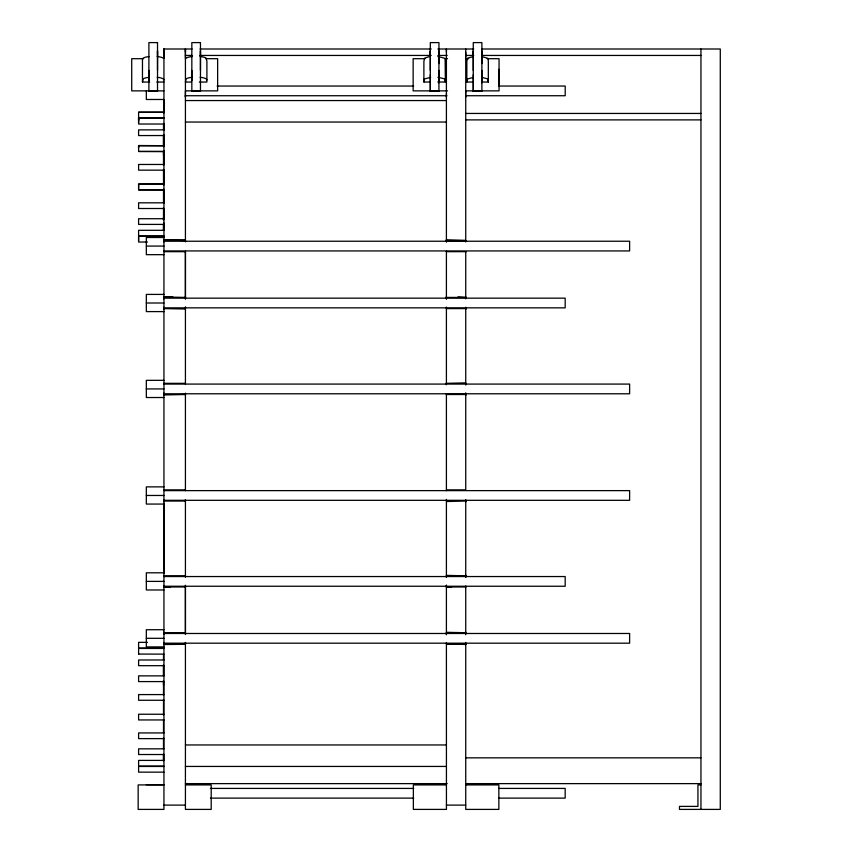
<?xml version="1.0" encoding="UTF-8"?>
<svg xmlns="http://www.w3.org/2000/svg" width="852" height="852" viewBox="0 0 852 852"><rect width="100%" height="100%" fill="white"/><g stroke="black" fill="none" stroke-linecap="round" stroke-linejoin="round"><path stroke-width="1.28" d="M148.898 80.834L148.898 70.386M163.52 230.434L163.52 223.959M163.509 155.352L163.509 151.571M163.52 146.533L163.52 135.021M163.509 685.583L163.509 681.802M163.52 675.498L163.52 665.252M163.946 226.398L163.946 224.151M163.946 298.86L163.946 296.997L172.786 296.922M163.946 240.083L185.427 240.498L185.416 239.881L163.946 240.083L163.946 241.936M163.946 223.149L163.946 229.944L163.946 223.235M163.946 195.758L163.946 189.613M163.52 760.804L163.52 754.329M163.946 573.183L163.946 503.67M163.946 219.252L163.946 208.623M163.946 203.394L163.946 189.261M163.946 184.724L163.946 169.836M163.946 164.798L163.946 151.518L138.599 151.454L138.599 145.788L163.946 145.788M163.946 146.597L163.946 134.957M163.946 130.271L163.946 123.402M163.946 113.007L163.946 99.727M163.946 58.096L163.946 49.001L192.062 49.001M163.946 634.101L163.946 632.141M185.416 307.157L185.416 309.01L163.946 308.594M185.427 252.256L185.427 251.67L163.946 251.67M185.416 90.887L185.427 97.181L185.427 96.553M185.427 644.314L163.946 643.899L163.946 644.517L185.427 644.314L185.427 642.461L185.427 809.4L211.2 809.4L211.2 784.916L185.427 784.916M163.946 632.727L185.427 632.727L185.416 585.59M185.427 501.477L185.427 499.613M185.427 395.104L185.427 393.134M163.946 296.997L185.427 297.423L185.427 251.67M185.427 58.149L185.427 49.001L185.427 52.153M191.838 80.834L191.838 70.386M430.313 55.934L430.324 50.8L430.313 70.386M438.94 70.386L438.94 80.834M438.94 82.814L438.94 42.6L430.313 42.6L430.313 91.356L438.94 91.356L438.94 78.214M446.405 239.902L446.405 240.498L465.735 240.498L446.405 239.902L446.405 241.872L446.405 49.001L446.405 52.153M446.405 384.763L446.405 382.868M446.405 298.786L446.405 296.805L446.405 297.423L465.735 297.423L465.735 251.66L446.405 251.67M446.405 97.203L446.405 93.486M446.405 634.761L446.405 632.301L465.735 632.727L465.735 586.027M465.735 784.916L498.857 784.916L498.857 809.4L465.735 809.4L465.735 643.899L446.405 643.899L465.735 644.495L465.735 642.387M465.735 499.687L465.735 501.668L465.735 501.051L446.405 501.519M465.735 394.934L465.735 393.07M465.735 307.221L465.735 309.212L465.735 308.594L446.405 308.594M465.735 93.326L465.735 90.887M465.735 57.222L465.735 52.153M473.265 55.934L473.275 50.8L473.265 70.386M481.891 70.386L481.891 80.834M481.891 82.814L481.891 42.6L473.265 42.6L473.265 91.356L481.891 91.356L481.891 78.214M499.059 69.257L499.059 86.478M430.313 91.356L430.313 74.678M465.735 252.267L465.735 251.67M465.735 644.517L465.735 643.899M473.265 91.356L473.265 74.678M185.416 587.561L185.427 586.975L163.946 586.975L170.262 587.454M438.94 50.832L438.94 63.581M465.735 587.561L465.735 586.975L446.405 586.975L451.56 587.454M481.891 50.832L481.891 63.581M138.599 122.784L138.599 118.332L163.946 118.332M138.599 188.611L138.599 184.16L163.946 184.128L138.599 184.16L138.599 189.847L163.946 189.847L138.599 189.815M138.599 240.796L138.599 236.345L163.946 236.345M138.599 120.537L138.599 112.24L163.946 112.24L138.599 112.251M138.599 148.046L138.631 145.522L163.946 145.692M138.599 119.493L138.631 118.013L163.946 117.927M138.599 147.002L138.631 145.522M430.207 82.026L423.891 82.026L424.147 79.076L430.675 77.287M473.158 82.016L466.843 82.016L467.109 79.076L473.222 77.436M149.622 82.048L142.465 82.048L143.221 78.853A10.735 2.78 0 0 1 149.249 77.287M428.961 56.722L424.647 58.096L423.891 61.301L423.891 82.026M473.233 56.69L467.599 58.096L466.843 61.301L466.843 82.016M200.039 49.001L431.229 49.001M437.875 49.001L473.744 49.001M481.721 49.001L720.281 49.001L720.281 809.4L679.47 809.4L679.47 806.397L697.937 806.397L697.937 784.916L700.951 784.916M185.427 55.444L192.062 55.444M200.039 55.444L431.229 55.444M437.875 55.444L447.172 55.444M465.767 55.444L473.744 55.444M481.721 55.444L700.951 55.444M143.615 58.692L131.719 58.692L131.719 90.866L163.946 90.887M205.747 58.692L217.643 58.692L217.643 90.866L185.917 90.866M425.041 58.692L413.145 58.692L413.145 90.866L447.513 90.866M444.872 58.692L447.513 58.692M466.012 58.692L468.664 58.692M487.163 58.692L499.059 58.692L499.059 90.866L466.012 90.866M156.779 82.048L163.946 82.048M190.784 82.048L185.416 82.048L186.173 78.853A10.735 2.78 0 0 1 192.201 77.287M199.379 82.048L206.898 82.048L206.898 61.301L206.141 58.096A10.735 2.78 0 0 0 200.113 56.541M437.79 82.016L445.372 82.016L445.117 58.373L437.907 56.509M217.09 86.041L413.731 86.041M498.761 86.041L565.196 86.041L565.196 95.733L465.543 95.733M185.203 95.733L446.938 95.733M163.946 99.482L146.331 99.482L146.331 90.887M185.427 100.557L446.405 100.557M465.767 113.444L700.951 113.444M465.767 119.887L700.951 119.887M185.427 122.038L446.405 122.038M163.946 124.019L138.599 124.019L138.599 118.332M163.946 129.866L138.599 129.877L138.599 135.564L163.946 135.553M138.599 151.475L163.946 151.475M163.946 164.468L138.599 164.468L138.599 170.155L163.946 170.155M163.946 202.819L138.599 202.819L138.599 208.506L163.946 208.506L163.946 219.539M163.946 218.719L138.599 218.719L138.599 224.406L163.946 224.406M163.946 230.296L138.599 230.296L138.599 235.983L163.946 235.983M163.946 237.495L146.331 237.495L146.331 254.673L163.946 254.673M163.935 241.233L629.617 241.233L629.617 250.935L163.935 250.935M147.471 242.032L138.599 242.032L138.599 236.345M146.331 246.079L163.946 246.079M163.946 294.409L146.331 294.409L146.331 311.598L163.946 311.598M163.935 298.157L565.185 298.157L565.185 307.849L163.935 307.849M146.331 303.003L163.946 303.003M163.946 380.333L146.331 380.333L146.331 397.522L163.946 397.522M163.946 383.336L185.427 383.336M446.405 383.336L465.735 382.878M163.935 384.082L629.617 384.082L629.617 393.784L163.935 393.784M146.331 388.927L163.946 388.927M185.427 394.508L163.946 394.945L163.946 393.081M446.405 394.508L465.735 394.508L465.735 395.296M163.946 486.875L146.331 486.875L146.331 504.065L163.946 504.065M163.946 489.879L185.427 489.879M446.405 489.879L465.735 489.879L465.735 393.198M163.935 490.624L629.617 490.624L629.617 500.316L163.935 500.316M146.331 495.47L163.946 495.47M185.427 501.051L163.946 501.051L163.946 501.668L163.946 499.687M163.946 572.8L146.331 572.8L146.331 589.978L163.946 589.978M163.946 575.803L185.427 575.803M163.935 576.548L565.185 576.548L565.185 586.251L163.935 586.251M146.331 581.383L163.946 581.383M163.946 629.724L146.331 629.724L146.331 646.902L163.946 646.902M163.935 633.483L629.617 633.483L629.617 643.185L163.935 643.185M146.331 638.308L163.946 638.308M147.471 642.365L138.599 642.355L138.599 648.053L163.946 648.042M138.599 648.447L163.946 648.447M138.599 654.059L163.946 654.134M163.946 659.981L138.599 659.991L138.599 665.678L163.946 665.678M163.946 675.87L138.599 675.87L138.599 681.589L163.946 681.589M163.946 694.582L138.599 694.582L138.599 700.269L163.946 700.269M163.946 714.264L138.599 714.232L138.599 719.951L163.946 719.951M163.946 732.933L138.599 732.933L138.599 738.62L163.946 738.62M185.427 744.957L446.405 744.957M163.946 748.833L138.599 748.833L138.599 754.521L163.946 754.521M465.767 757.843L700.951 757.843M163.946 760.399L138.599 760.41L138.599 766.097L163.946 766.097M163.946 766.459L138.599 766.459L138.599 772.146L163.946 772.146M185.427 766.438L446.405 766.438M185.427 783.627L447.172 783.627M465.767 783.627L700.951 783.627M146.331 784.703L163.946 784.703M163.946 784.916L138.162 784.916L138.162 809.4L163.946 809.4L163.946 49.001L163.946 58.202M446.437 784.916L413.358 784.916L413.358 809.4L446.437 809.4L446.405 642.472M210.433 788.419L413.71 788.419M498.75 788.419L565.174 788.419L565.174 798.122L498.75 798.122M210.433 798.122L413.71 798.122M163.946 805.108L185.427 805.108M446.405 805.108L465.735 805.108M482.008 82.026L488.324 82.037L488.324 61.301L488.079 58.373L481.54 56.541M138.631 118.013L163.946 118.183M458.003 296.922L465.735 297.423L465.735 296.826M437.917 77.276L444.616 78.853L445.372 82.016M481.54 77.287L487.568 78.853L488.324 82.037M465.735 632.131L465.735 634.74M185.427 632.727L185.416 634.154M200.465 70.386L200.465 50.8L200.465 55.934M157.524 70.386L157.513 50.8L157.524 55.934M465.735 94.615L465.735 97.203M465.735 296.997L465.735 298.86M446.405 585.313L446.405 587.411M185.416 239.881L185.427 241.872L185.427 49.001M185.427 297.423L185.427 296.805L185.427 298.786M163.946 173.787L163.946 184.703M163.946 585.548L163.946 587.411M163.946 642.525L163.946 644.517M163.509 217.377L163.509 220.008M700.951 49.001L700.951 809.4M465.735 49.001L465.735 241.936M465.735 308.584L465.735 385.051M465.735 501.051L465.735 577.219L465.735 575.207L465.735 575.803L446.405 575.377L446.405 577.241L446.405 499.368M446.405 251.148L446.405 299.063M446.405 307.05L446.405 384.252M446.405 393.56L446.405 490.731M446.405 585.239L446.405 634.484M185.427 251.148L185.427 299.063M185.427 307.05L185.427 384.252M185.427 393.571L185.427 490.731M185.427 500.049L185.427 577.251M185.427 585.239L185.427 634.484M163.946 125.936L163.946 129.813M163.946 150.623L163.946 163.243M163.946 307.221L163.946 309.212M163.509 124.541L163.509 129.802M163.509 134.52L163.509 145.745M163.509 151.187L163.509 165.352M163.509 169.388L163.509 184.65M163.509 189.421L163.509 202.765M163.509 207.867L163.509 219.976M163.509 224.459L163.509 229.72M163.509 654.773L163.509 660.172M163.509 664.752L163.509 676.115M163.509 680.663L163.509 695.211M163.509 699.492L163.509 715.02M163.509 719.652L163.509 733.135M163.509 737.726L163.509 749.078M163.509 754.691L163.509 760.091M142.465 82.048L142.465 59.118A10.735 2.78 0 0 1 149.249 56.541M138.599 648.361L138.599 654.134M157.151 56.541A10.735 2.78 0 0 1 163.19 58.096M185.416 59.118A10.735 2.78 0 0 1 192.201 56.541M200.113 77.287A10.735 2.78 0 0 1 206.898 79.875M157.151 77.287A10.735 2.78 0 0 1 163.946 79.875M157.524 42.6L148.898 42.6L148.898 91.356L157.524 91.356L157.524 42.6M200.465 42.6L191.838 42.6L191.838 91.356L200.465 91.356L200.465 42.6"/></g></svg>
